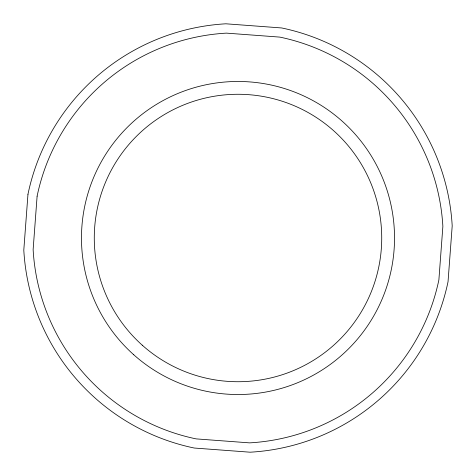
<?xml version="1.0" encoding="UTF-8"?>
<svg xmlns="http://www.w3.org/2000/svg" width="476" height="476" viewBox="0 0 476 476"><rect width="100%" height="100%" fill="white"/><g stroke="black" fill="none" stroke-linecap="round" stroke-linejoin="round"><path stroke-width="0.71" d="M27.965 194.262L23.8 250.114A214.545 214.545 0 0 0 194.262 448.035L250.114 452.2A214.545 214.545 0 0 0 448.035 281.738L452.2 225.886A214.545 214.545 0 0 0 281.738 27.965L225.886 23.8A214.545 214.545 0 0 0 27.965 194.262M37.11 196.166L33.13 249.585A205.198 205.198 0 0 0 196.166 438.89L249.585 442.87A205.198 205.198 0 0 0 438.89 279.834L442.87 226.415A205.198 205.198 0 0 0 279.834 37.11L226.415 33.13A205.198 205.198 0 0 0 37.11 196.166M133.744 354.757A156.533 156.533 0 0 0 391.242 269.91A156.533 156.533 0 0 0 189.014 89.333A156.533 156.533 0 0 0 133.744 354.757M142.27 345.201A143.722 143.722 0 0 0 378.706 267.298A143.722 143.722 0 0 0 193.024 101.495A143.722 143.722 0 0 0 142.27 345.201"/></g></svg>
